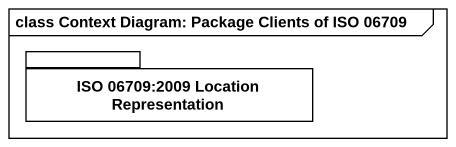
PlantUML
@startuml
mainframe class Context Diagram: Package Clients of ISO 06709
package "ISO 06709:2009 Location Representation" as ISO_06709_2009_Location {
}
@enduml
